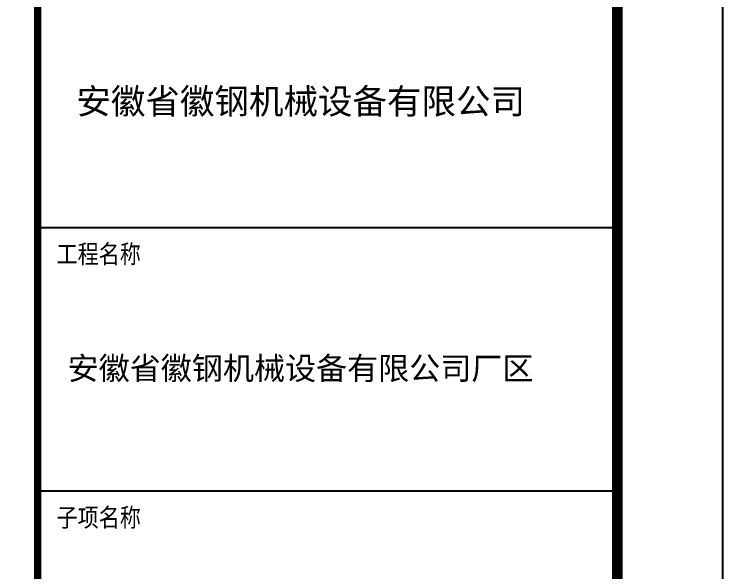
# Model space of a CAD drawing. Extents: x -21908402 to 2288787, y 79687 to 5079726.
# Drawn here: x 2250441 to 2263887, y 102681 to 113266 of the extents above; entities that cross this region are included whole.
import ezdxf

# ---------------------------------------------------------------- set-up
doc = ezdxf.new("R2010")
doc.units = 0
doc.header["$LTSCALE"] = 1000
doc.layers.get('0').update_dxf_attribs({"linetype": 'CONTINUOUS'})
for name, color, linetype in [('1', 140, 'CONTINUOUS'), ('PP-PM-TK', 7, 'CONTINUOUS'), ('PUB_TEXT', 7, 'CONTINUOUS'), ('PUB_TITLE', 4, 'CONTINUOUS')]:
    doc.layers.add(name, color=color, linetype=linetype)
doc.styles.add('-黑体', font='simhei.ttf', dxfattribs={"width": 0.8})
doc.styles.add('TQ', font='txt.shx', dxfattribs={"width": 0.8, "bigfont": 'hztxt.shx'})

# ---------------------------------------------------------------- blocks, each defined once
blk = doc.blocks.new('TKL')
at = {"layer": '1'}
for p, q in [((2296643, 460235), (2307643, 460235)), ((2296643, 455235), (2307643, 455235))]:
    blk.add_line(p, q, dxfattribs=at)
at = {"layer": 'PP-PM-TK', "color": 4, "const_width": 140}
blk.add_lwpolyline([(2296643, 547507), (2296643, 432707)], dxfattribs=at)
at = {"layer": 'PUB_TEXT', "color": 2, "style": 'TQ'}
for s, p in [('工程名称', (2297001, 459518)), ('子项名称', (2297001, 454517))]:
    blk.add_text(s, height=400, dxfattribs=at).set_placement(p)
at = {"layer": 'PUB_TITLE', "color": 255, "style": '-黑体'}
for s, height, p in [('安徽省徽钢机械设备有限公司', 480, (2297378, 462391)), ('安徽省徽钢机械设备有限公司厂区', 432, (2297211, 457347))]:
    blk.add_text(s, height=height, dxfattribs=at).set_placement(p)

msp = doc.modelspace()

# ---------------------------------------------------------------- linework, layer by layer
at = {"layer": 'PUB_TITLE'}
msp.add_lwpolyline([(2095686.8, 79687.5), (2263886.8, 79687.5), (2263886.8, 198487.5), (2095686.8, 198487.5)], close=True, dxfattribs=at)
at = {"layer": 'PUB_TITLE', "const_width": 200}
msp.add_lwpolyline([(2100686.8, 81687.5), (2261886.8, 81687.5), (2261886.8, 196487.5), (2100686.8, 196487.5)], close=True, dxfattribs=at)

# ---------------------------------------------------------------- block references
msp.add_blockref('TKL', (-45755.9, -351019.2))

doc.saveas('drawing.dxf')
